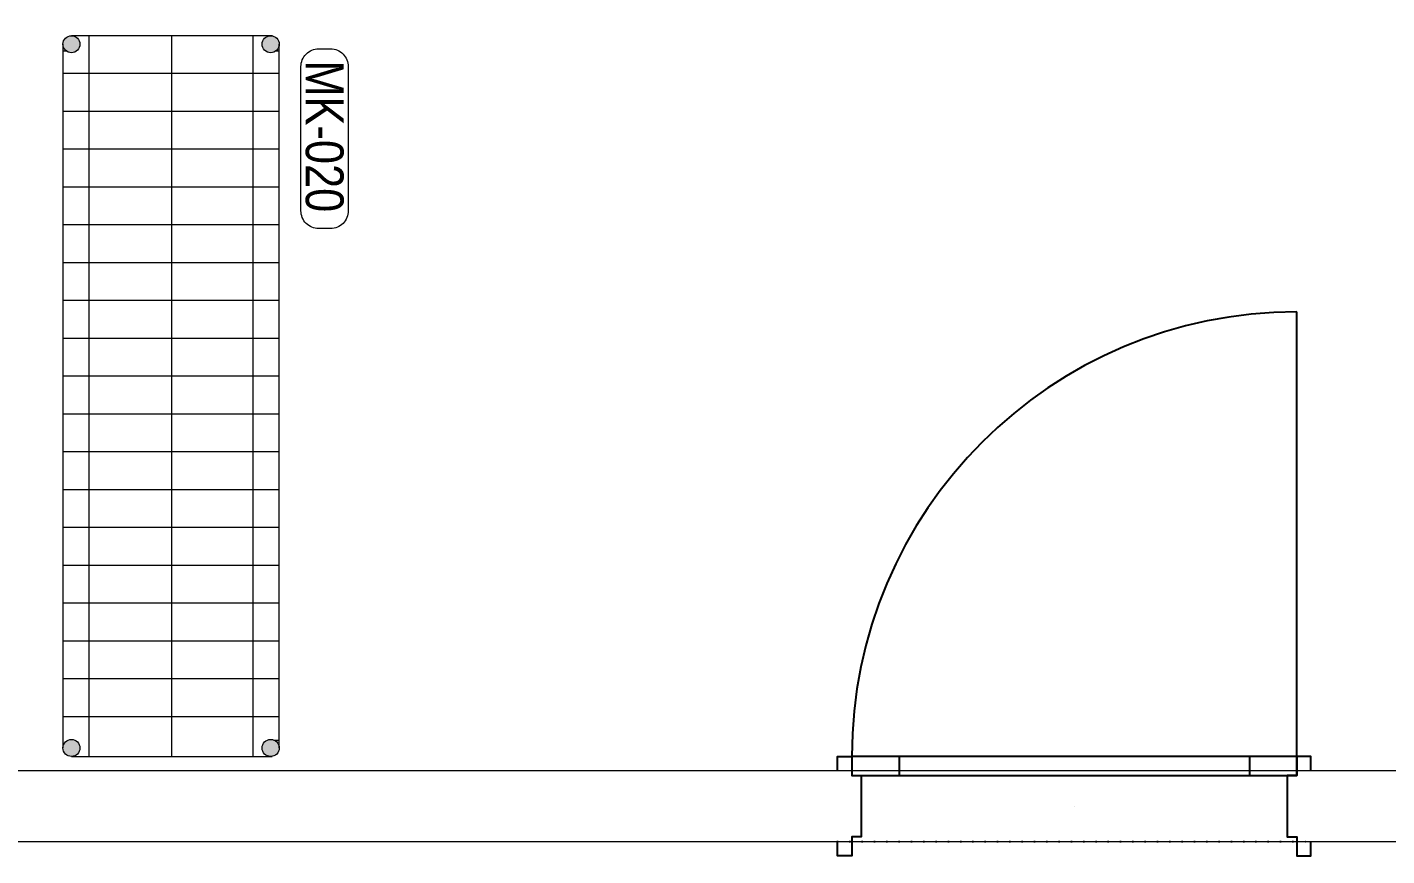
# Model space of a CAD drawing. Extents: x -5598 to 26293, y -3808 to 13850.
# Drawn here: x -587.9 to -300.6, y 4992 to 5167.2 of the extents above; entities that cross this region are included whole.
import ezdxf
from ezdxf.enums import TextEntityAlignment as Align

# ---------------------------------------------------------------- set-up
doc = ezdxf.new("R2010")
doc.units = 0
doc.header["$LTSCALE"] = 100
doc.header["$MEASUREMENT"] = 0
doc.linetypes.add('DOT', pattern=[0.25, 0, -0.25])
for name, color, linetype, lineweight in [('AD', 5, 'Continuous', 9), ('AK', 7, 'Continuous', 15), ('AP', 6, 'Continuous', 15), ('Y-DUVAR GAZBETON', 161, 'Continuous', 20)]:
    doc.layers.add(name, color=color, linetype=linetype, lineweight=lineweight)
doc.layers.add('KA-PEN-3 @ 1', color=5, linetype='Continuous')
doc.layers.add('OLCU DIS', color=7, linetype='Continuous')
doc.styles.add('OLC-50', font='romans.shx', dxfattribs={"width": 0.5, "height": 0.15})
doc.styles.add('olcu', font='romans.shx', dxfattribs={"width": 0.5})
doc.styles.add('POZ TEXT', font='ARIALN.TTF', dxfattribs={"height": 8})
doc.dimstyles.new('1-200', dxfattribs={"dimtxt": 40, "dimasz": 2, "dimexe": 0, "dimexo": 0, "dimgap": 10, "dimtad": 1, "dimdec": 4, "dimrnd": 0.1, "dimzin": 9, "dimdsep": 46, "dimtxsty": 'olcu', "dimblk1": 'SOL', "dimblk2": 'SAG', "dimsah": 1, "dimcen": 0, "dimse1": 1, "dimse2": 1, "dimclre": 13, "dimadec": 0, "dimazin": 0, "dimtfac": 1, "dimtdec": 4, "dimtix": 1, "dimtmove": 2, "dimatfit": 2, "dimldrblk": 'SOL', "dimfxl": 0, "dimtolj": 1, "dimarcsym": 0})

# ---------------------------------------------------------------- blocks, each defined once
blk = doc.blocks.new('SOL')
at = {"color": 0}
for p, q in [((0, 30), (0, -6.96)), ((7.58, 0), (-6.97, 0))]:
    blk.add_line(p, q, dxfattribs=at)
blk.add_circle((0, 0), 3, dxfattribs=at)
blk = doc.blocks.new('SAG')
at = {"color": 0}
for p, q in [((0, -30), (0, 6.96)), ((7.58, 0), (-6.97, 0))]:
    blk.add_line(p, q, dxfattribs=at)
blk.add_circle((0, 0), 3, dxfattribs=at)
blk = doc.blocks.new('*D332')
at = {"layer": 'OLCU DIS', "color": 0, "lineweight": -2, "transparency": 16777216}
blk.add_line((21268, -935), (-2968, -935), dxfattribs=at)
at = {"layer": 'OLCU DIS', "color": 0, "lineweight": -2, "transparency": 16777216, "xscale": 2, "yscale": 2, "zscale": 2, "rotation": 180}
blk.add_blockref('SAG', (-2970, -935), dxfattribs=at)
at = {"layer": 'OLCU DIS', "color": 0, "lineweight": -2, "transparency": 16777216, "xscale": 2, "yscale": 2, "zscale": 2}
blk.add_blockref('SOL', (21270, -935), dxfattribs=at)
at = {"layer": 'OLCU DIS', "color": 0, "transparency": 16777216, "insert": (9295.64, -905), "char_height": 40, "attachment_point": 5, "style": 'olcu'}
blk.add_mtext('\\A1;24240', dxfattribs=at)
blk = doc.blocks.new('46x152')
at = {"layer": 'AD'}
h = blk.add_hatch(color=2, dxfattribs=at)
h.paths.add_polyline_path([(19.1, 150.6, 1), (22.7, 150.6, 1)])
h.paths.add_polyline_path([(-23, 150.6, 1), (-19.4, 150.6, 1)])
h.paths.add_polyline_path([(-23, 1.8, 1), (-19.4, 1.8, 1)])
h.paths.add_polyline_path([(22.7, 1.8, 1), (19.1, 1.8, 1)])
at = {"layer": 'AD', "color": 2}
blk.add_line((0, 0), (0, 152.4), dxfattribs=at)
for points in [[(21.2, 152.4), (-21.2, 152.4)], [(-17.5, 152.4), (-17.5, 0)], [(17.2, 0), (17.2, 152.4)], [(-22.93, 151.1), (-23, 151.1)], [(-23, 150.6), (-23, 1.8)], [(22.7, 151.1), (22.63, 151.1)], [(22.7, 1.8), (22.7, 150.6)], [(-22.19, 149.1), (-23, 149.1)], [(-22.19, 149.1), (-23, 149.1)], [(22.7, 149.1), (21.89, 149.1)], [(22.7, 149.1), (21.89, 149.1)], [(22.7, 144.4), (-23, 144.4)], [(22.7, 144.4), (-23, 144.4)], [(22.7, 136.4), (-23, 136.4)], [(22.7, 136.4), (-23, 136.4)], [(22.7, 128.4), (-23, 128.4)], [(22.7, 128.4), (-23, 128.4)], [(22.7, 120.4), (-23, 120.4)], [(22.7, 120.4), (-23, 120.4)], [(22.7, 112.4), (-23, 112.4)], [(22.7, 112.4), (-23, 112.4)], [(22.7, 104.4), (-23, 104.4)], [(22.7, 104.4), (-23, 104.4)], [(22.7, 96.4), (-23, 96.4)], [(22.7, 96.4), (-23, 96.4)], [(22.7, 88.4), (-23, 88.4)], [(22.7, 88.4), (-23, 88.4)], [(22.7, 80.4), (-23, 80.4)], [(22.7, 80.4), (-23, 80.4)], [(22.7, 72.4), (-23, 72.4)], [(22.7, 72.4), (-23, 72.4)], [(22.7, 64.4), (-23, 64.4)], [(22.7, 64.4), (-23, 64.4)], [(22.7, 56.4), (-23, 56.4)], [(22.7, 56.4), (-23, 56.4)], [(22.7, 48.4), (-23, 48.4)], [(22.7, 48.4), (-23, 48.4)], [(22.7, 40.4), (-23, 40.4)], [(22.7, 40.4), (-23, 40.4)], [(22.7, 32.4), (-23, 32.4)], [(22.7, 32.4), (-23, 32.4)], [(22.7, 24.4), (-23, 24.4)], [(22.7, 24.4), (-23, 24.4)], [(22.7, 16.4), (-23, 16.4)], [(22.7, 8.4), (-23, 8.4)], [(22.7, 3.4), (21.72, 3.4)], [(-22.95, 1.4), (-23, 1.4)], [(-21.2, 0), (21.2, 0)], [(22.7, 1.4), (22.65, 1.4)]]:
    blk.add_lwpolyline(points, dxfattribs=at)
for centre in [(-21.2, 150.6), (20.9, 150.6), (-21.2, 1.8), (20.9, 1.8)]:
    blk.add_circle(centre, 1.8, dxfattribs=at)
blk = doc.blocks.new('POZ_X')
at = {"layer": 'AP'}
blk.add_lwpolyline([(12.75, 10), (-17.75, 10, 0.414214), (-21.5, 6.25), (-21.5, 3.75, 0.414214), (-17.75, 0), (12.75, 0, 0.414214), (16.5, 3.75), (16.5, 6.25, 0.414214)], format="xyb", close=True, dxfattribs=at)
at = {"layer": 'AP', "style": 'POZ TEXT'}
blk.add_attdef('POZ_NO', text='', height=8, dxfattribs=at).set_placement((-3, 5), align=Align.MIDDLE_CENTER)
at = {"layer": 'AP', "style": 'POZ TEXT', "flags": 1}
blk.add_attdef('URUN_ADI', text='', height=7, dxfattribs=at).set_placement((-3, -4.34), align=Align.MIDDLE_CENTER)
blk = doc.blocks.new('*U217')
at = {"color": 0, "lineweight": -2}
for p, q in [((-3, 18), (-3, 112)), ((-87, 18), (-87, 14)), ((-13, 18), (-13, 14)), ((-50, 7.5), (-50, 7.5))]:
    blk.add_line(p, q, dxfattribs=at)
at = {"color": 0, "linetype": 'DOT', "ltscale": 0.1}
blk.add_line((-100, 0), (0, 0), dxfattribs=at)
at = {"color": 0, "lineweight": -2}
for points in [[(-100, 15), (-100, 18), (-97, 18), (-97, 14), (-95, 14), (-95, 1), (-97, 1), (-97, -3), (-100, -3), (-100, 0)], [(0, 15), (0, 18), (-3, 18), (-3, 14), (-5, 14), (-5, 1), (-3, 1), (-3, -3), (0, -3), (0, 0)]]:
    blk.add_lwpolyline(points, dxfattribs=at)
blk.add_lwpolyline([(-97, 18), (-97, 14), (-3, 14), (-3, 18)], close=True, dxfattribs=at)
blk.add_arc((-3, 18), 94, 90, 180, dxfattribs=at)
at = {"style": 'OLC-50', "width": 0.5, "flags": 1}
for tag, p in [('K-NO', (-172.76, -83.82)), ('K-KANRENK', (7.69, -88.79)), ('K-BLOK', (-173.43, -120.56)), ('K-KASRENK', (8.75, -126.74)), ('K-KAT', (-174.31, -156.03)), ('K-TAMACILMA', (7.23, -165.71)), ('K-MAHALKOD', (-173.25, -193.98)), ('K-FOTOSEL', (8.17, -201.71)), ('K-MAHALAD', (-174.78, -232.95)), ('K-HERMETIK', (10.08, -236.3)), ('K-ACILISYON', (-173.83, -268.95)), ('K-HIDROLIK', (7.79, -270.16)), ('K-YANGIN', (-171.93, -303.54)), ('K-KART', (9.62, -303.83)), ('K-KANATTIP', (-174.21, -337.41)), ('K-BAND', (8.17, -345.67)), ('K-KANATMALZ', (-172.39, -371.07)), ('K-MENFEZ', (10.08, -380.26)), ('K-KASAMALZ', (-171.37, -410.06)), ('K-PBAR', (7.79, -414.12)), ('K-KASATIP', (-172.05, -446.79)), ('K-ELEKTRIKLI', (9.62, -447.79)), ('K-DUVAR', (-172.05, -485.23)), ('K-TIP', (9.62, -486.44)), ('K-REZ1', (9.62, -524.33)), ('K-REZ2', (9.62, -560.76)), ('K-REZ3', (9.62, -600.74))]:
    blk.add_attdef(tag, p, '', height=30, dxfattribs=at)

msp = doc.modelspace()

# ---------------------------------------------------------------- linework, layer by layer
at = {"layer": 'Y-DUVAR GAZBETON'}
msp.add_lwpolyline([(-595, 4995), (-225, 4995), (-225, 5010), (-595, 5010)], close=True, dxfattribs=at)

# ---------------------------------------------------------------- block references
at = {"layer": 'AK'}
msp.add_blockref('46x152', (-557.37916, 5013), dxfattribs=at)
at = {"layer": 'AP', "ltscale": 6}
ref = msp.add_blockref('POZ_X', (-520.07516, 5141.1193), dxfattribs=dict(at, xscale=-1, rotation=90))
ref.add_attrib('POZ_NO', 'MK-020', dxfattribs={"height": 8, "rotation": 270, "style": 'POZ TEXT'}).set_placement((-525.07516, 5144.1193), align=Align.MIDDLE_CENTER)
at = {"layer": 'KA-PEN-3 @ 1'}
msp.add_blockref('*U217', (-316.67391, 4995), dxfattribs=at)

# ---------------------------------------------------------------- dimensions: what is measured, and where the dimension line sits
at = {"layer": 'OLCU DIS', "color": 7}
dim = msp.add_linear_dim(base=(-2970, -935), p1=(21270, -635), p2=(-2970, 7535), dimstyle='1-200', dxfattribs=at)
dim.commit()
dim.dimension.update_dxf_attribs({"geometry": '*D332', "text_midpoint": (9295.63768, -905), "dimtype": 160})

doc.saveas('drawing.dxf')
